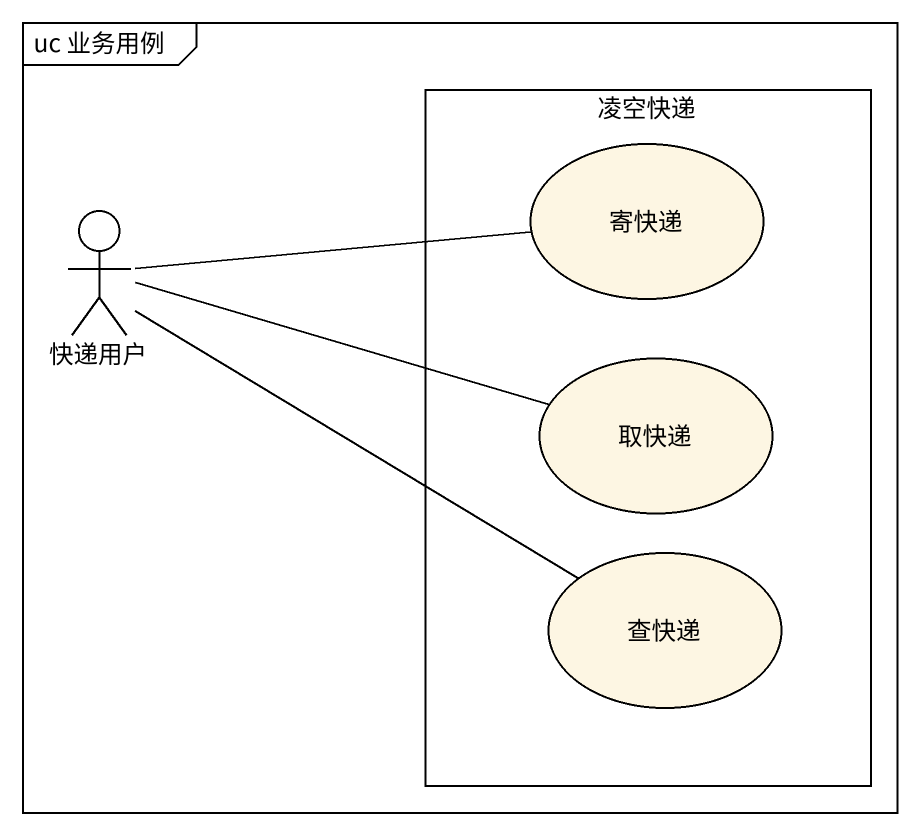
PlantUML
@startuml
mainframe uc 业务用例
rectangle 凌空快递 {
  usecase 寄快递
  usecase 取快递
  usecase 查快递
}
actor 快递用户
快递用户 -right- 寄快递
快递用户 -right- 取快递
快递用户 -right- 查快递
@enduml
